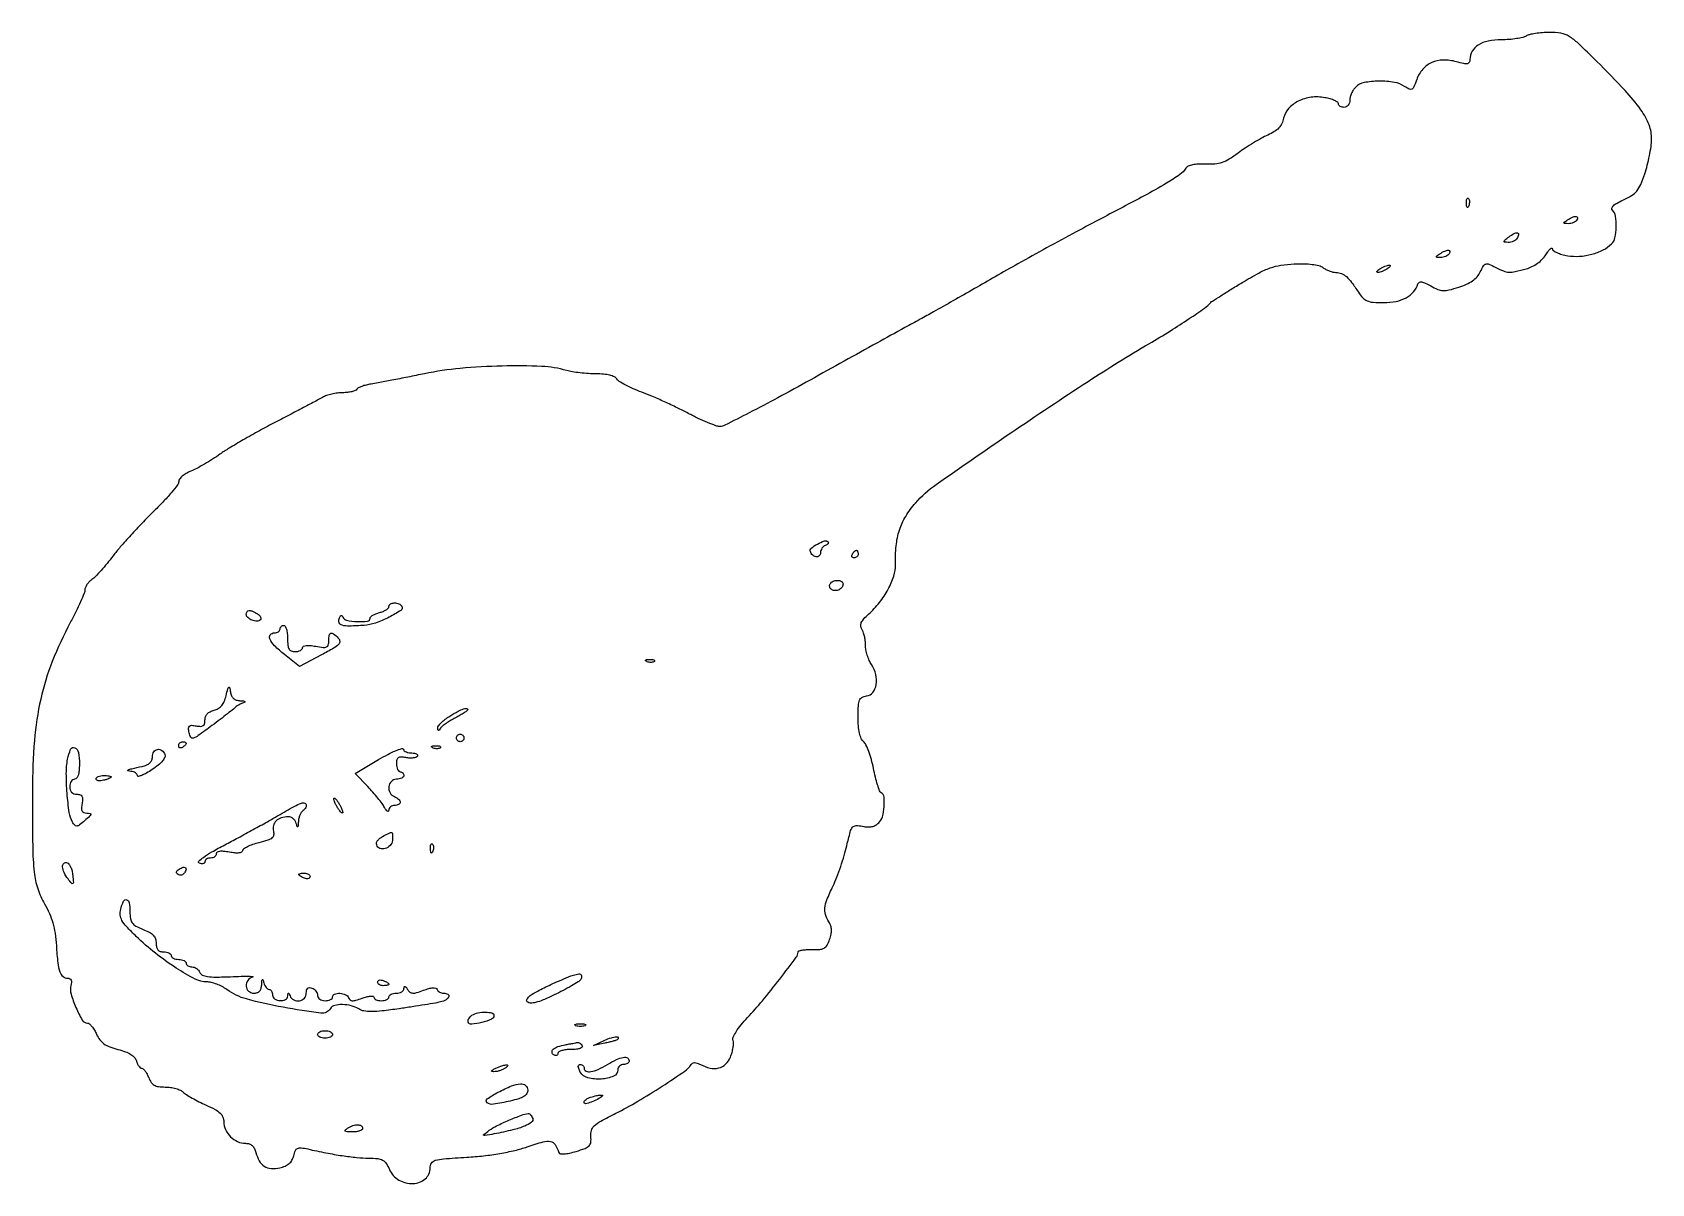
# Model space of a CAD drawing. Extents: x 1 to 432, y 0 to 307.
import ezdxf

# ---------------------------------------------------------------- set-up
doc = ezdxf.new("R2010")
doc.units = 0

msp = doc.modelspace()

# ---------------------------------------------------------------- linework, layer by layer
for points in [[(399, 306, -0.087789), (398.105472, 305.623269, -0.018818), (396.443965, 305.310881, -0.019113), (394.465562, 305.09239, -0.017193), (392.404988, 305.015313, 0.047776), (388.860609, 304.665111, 0.091635), (386.212844, 303.617606, 0.121791), (384.58981, 301.9402, 0.1324), (384, 299.751867, -0.116426), (383.819896, 298.988882, -0.240442), (383.33955, 298.634773, -0.095928), (382.381129, 298.66156, -0.012548), (380.392346, 299.157336, 0.070834), (376.881244, 299.609114, 0.101837), (373.828898, 298.937952, 0.109453), (371.442769, 297.170803, 0.092344), (369.847881, 294.455869, -0.013999), (369.066299, 292.47011, -0.161627), (368.519364, 291.850839, -0.253053), (367.837327, 291.829577, -0.036635), (366.600843, 292.567027, 0.112844), (363.886496, 293.67097, 0.043067), (359.792224, 293.980492, 0.042347), (355.806245, 293.599595, 0.152538), (353.571429, 292.428571, 0.052522), (352.969873, 291.685366, 0.038394), (352.461607, 290.752232, 0.039086), (352.114007, 289.781552, 0.066533), (352, 288.928571, -0.076226), (351.887015, 288.19176, -0.089419), (351.559375, 287.566518, -0.100747), (351.072045, 287.148544, -0.127718), (350.5, 287, -0.061778), (349.926435, 287.071139, -0.080171), (349.440625, 287.280439, -0.097784), (349.11545, 287.590583, -0.154744), (349, 287.954687, 0.252472), (348.777943, 288.366422, 0.039294), (347.939196, 288.827943, 0.03577), (346.772207, 289.257871, 0.024011), (345.388751, 289.586848, 0.078458), (341.715074, 289.692864, 0.083497), (338.271759, 288.648993, 0.093529), (335.66517, 286.677815, 0.135676), (334.373208, 284.116041, -0.062038), (333.894055, 282.676478, -0.077565), (333.099865, 281.515737, -0.066941), (331.890557, 280.533322, -0.033871), (330.147267, 279.623876, 0.022679), (328.4485, 278.785443, 0.010589), (326.323958, 277.554851, 0.010467), (324.145806, 276.167576, 0.014416), (322.25344, 274.825501, -0.022053), (319.860489, 273.182737, -0.056983), (317.971603, 272.285009, -0.063132), (316.046239, 271.887239, -0.032349), (313.576791, 271.85524, 0.022643), (311.653543, 271.867625, 0.04132), (310.096366, 271.677598, 0.052839), (308.950275, 271.310969, 0.150277), (308.323351, 270.768273, -0.100597), (306.737699, 269.098238, -0.018654), (303.161106, 266.788111, -0.011373), (297.186251, 263.41899, -0.002094), (286, 257.502479, 0.002929), (279.118951, 253.848302, 0.001922), (271.234375, 249.562626, 0.001933), (263.588672, 245.330099, 0.003718), (257.5, 241.869037, -0.001184), (252.009553, 238.7111, -0.00104), (246.2625, 235.439508, -0.001045), (241.063684, 232.50865, -0.003146), (237.5, 230.538783, 0.001427), (233.4859, 228.337917, 0.000257), (226.025568, 224.214793, 0.000277), (217.292806, 219.376248, 0.000251), (208.267892, 214.363374, -0.003329), (199.612592, 209.625291, -0.005049), (192.017979, 205.631741, -0.002051), (185.478639, 202.310751, -0.11698), (184.168595, 202, -0.086378), (183.083468, 202.188872, -0.011751), (180.925008, 203.021488, -0.013237), (178.394382, 204.145922, -0.010821), (175.748606, 205.477405, 0.009098), (172.813769, 206.967057, 0.006074), (169.402869, 208.570117, 0.006116), (166.056697, 210.044263, 0.011935), (163.347903, 211.122622, -0.014657), (161.050152, 212.051866, -0.018419), (158.982912, 213.051607, -0.016778), (157.33497, 213.996988, -0.121384), (156.70031, 214.645217, 0.153559), (156.072394, 215.21035, 0.046746), (154.849592, 215.635569, 0.038075), (153.198465, 215.910717, 0.022257), (151.193708, 216, -0.016165), (149.162048, 216.0657, -0.012378), (146.948422, 216.264148, -0.012557), (144.88385, 216.553568, -0.028736), (143.351378, 216.899226, 0.058997), (136.718735, 217.979422, 0.016538), (126.200919, 218.090006, 0.017275), (114.986758, 217.448911, 0.027632), (105.5, 216.04517, -0.001283), (101.0496, 215.144947, -0.001451), (96.77384, 214.304362, -0.001322), (93.134972, 213.609925, -0.007989), (91.240732, 213.284863, 0.0222), (89.952621, 213.025943, 0.027104), (88.777385, 212.66632, 0.027351), (87.844296, 212.265383, 0.140081), (87.431715, 211.889512, -0.162367), (87.017943, 211.54431, -0.034061), (86.106103, 211.256964, -0.032399), (84.952957, 211.056161, -0.025758), (83.690983, 210.985258, 0.032345), (82.309151, 210.88936, 0.023607), (80.794875, 210.61199, 0.024008), (79.378916, 210.210377, 0.04747), (78.312848, 209.735258, -0.006513), (76.938936, 208.982733, -0.000703), (73.738773, 207.289497, -0.000864), (69.921918, 205.28525, -0.000696), (65.812848, 203.143882, 0.005715), (61.534499, 200.859395, 0.005328), (57.207524, 198.424644, 0.005316), (53.409151, 196.179571, 0.017982), (51, 194.599749, -0.012326), (49.039045, 193.281882, -0.009885), (46.867188, 191.958352, -0.010019), (44.809392, 190.814067, -0.024945), (43.25, 190.084547, 0.03576), (42.00611, 189.469524, 0.04432), (40.954687, 188.720086, 0.050452), (40.223333, 187.953897, 0.166854), (40, 187.303283, -0.166176), (39.705533, 186.441739, -0.010351), (37.988427, 184.315677, -0.014402), (35.775517, 181.83739, -0.010131), (33.152092, 179.174604, 0.008335), (30.253229, 176.253313, 0.006536), (27.204768, 172.992824, 0.006615), (24.44837, 169.884745, 0.016096), (22.522093, 167.503096, -0.010055), (20.93693, 165.494038, -0.010651), (19.301679, 163.589278, -0.010318), (17.826704, 162.010278, -0.046984), (16.870001, 161.196392, 0.046818), (16.154587, 160.588184, 0.044181), (15.549313, 159.84631, 0.047327), (15.133828, 159.088397, 0.102071), (15, 158.439663, -0.097635), (14.822249, 157.538059, -0.007752), (13.858652, 155.28915, -0.010276), (12.602722, 152.627349, -0.007692), (11.114562, 149.746367, 0.0296), (6.327963, 139.391466, 0.037994), (3.248957, 129.362047, 0.035075), (1.566419, 118.362693, 0.020348), (1.018527, 105, 0.002912), (1.101258, 90.053301, 0.023803), (1.503374, 83.240525, 0.051721), (2.438701, 78.850152, 0.054601), (4.24546, 74.829677, -0.028825), (5.557603, 72.270713, -0.035355), (6.467115, 69.743788, -0.032849), (7.056658, 66.966084, -0.02016), (7.401326, 63.636497, 0.010379), (7.785961, 59.045877, 0.059214), (8.325439, 56.662933, 0.138068), (9.178633, 55.455948, 0.171931), (10.465397, 55, -0.132506), (10.986841, 54.859341, -0.161198), (11.320339, 54.482301, -0.114887), (11.429602, 53.867112, -0.050739), (11.301873, 53.046362, 0.135502), (11.332742, 50.774282, 0.031964), (12.635354, 47.170613, 0.028127), (14.324347, 43.820747, 0.262127), (15.666182, 43.025798, -0.172377), (16.201908, 42.821996, -0.042922), (16.8715, 42.145254, -0.038805), (17.548695, 41.190083, -0.030619), (18.131775, 40.064428, 0.055956), (18.99535, 38.58551, 0.078368), (20.087552, 37.517778, 0.065307), (21.60806, 36.71217, 0.027537), (23.819842, 36.02378, -0.025753), (25.791773, 35.417742, -0.052328), (27.247541, 34.706922, -0.070172), (28.220259, 33.889438, -0.119566), (28.720881, 32.959352, 0.040815), (28.983907, 32.209502, 0.052135), (29.349511, 31.57556, 0.061941), (29.756428, 31.139658, 0.17579), (30.141382, 31, -0.191188), (30.554216, 30.836153, -0.043995), (31.06195, 30.265625, -0.039353), (31.569519, 29.457169, -0.029669), (32, 28.5, 0.056672), (32.646994, 27.246686, 0.116702), (33.450858, 26.499796, 0.097512), (34.60515, 26.114824, 0.031887), (36.403821, 26, -0.035225), (37.825616, 25.899711, -0.033625), (39.242061, 25.600668, -0.035471), (40.454617, 25.16326, -0.092332), (41.21657, 24.640573, 0.054939), (42.034613, 23.984944, 0.012476), (43.560816, 23.068201, 0.012772), (45.384368, 22.094562, 0.012101), (47.287999, 21.196803, -0.018405), (49.68114, 20.031097, -0.06778), (51.042414, 19.048059, -0.107613), (51.750795, 18.002801, -0.095591), (52, 16.711218, 0.111162), (52.465829, 14.641836, 0.088005), (53.798799, 12.768311, 0.087413), (55.704549, 11.4576, 0.107432), (57.809689, 11, -0.078695), (58.794725, 10.844, -0.103358), (59.582768, 10.392675, -0.094215), (60.173826, 9.626085, -0.055818), (60.579061, 8.541018, 0.065142), (61.46763, 6.290262, 0.125443), (62.788425, 4.888555, 0.127598), (64.602135, 4.304167, 0.068628), (66.959983, 4.491211, 0.045924), (68.379486, 4.942768, 0.078846), (69.430941, 5.59779, 0.086449), (70.164562, 6.497929, 0.066461), (70.634042, 7.678042, -0.040831), (71.100278, 9.050306, -0.179934), (71.6822, 9.656231, -0.145477), (72.598011, 9.804604, -0.023906), (74.3831, 9.486937, 0.007846), (79.237984, 8.461169, 0.011138), (83.586784, 7.71352, 0.012628), (87.412391, 7.24165, 0.020794), (90.666182, 7.059611, -0.023318), (93.010148, 6.916603, -0.099715), (94.339143, 6.496252, -0.120957), (95.26679, 5.639218, -0.041895), (96.147624, 4.028622, 0.157521), (98.652433, 1.225151, 0.141532), (102.440068, 0.266354, 0.170137), (105.679768, 1.524079, 0.219276), (107, 4.38977, -0.139551), (107.376187, 5.711368, -0.183822), (108.363386, 6.465884, -0.053537), (110.575511, 6.873075, -0.003923), (116.75, 7.288739, 0.01342), (121.238255, 7.676642, 0.014376), (125.59683, 8.298869, 0.015333), (129.56581, 9.108445, 0.02511), (132.861064, 10.063464, -0.01294), (137.095879, 11.40329, -0.115329), (139.033999, 11.502023, -0.208923), (140.264432, 10.676994, -0.057897), (141.304416, 8.537984, 0.282032), (141.701212, 8.21439, 0.050446), (142.699049, 8.180911, 0.03794), (144.107508, 8.383865, 0.018037), (145.881463, 8.846339, 0.017103), (148.282798, 9.656262, 0.107857), (149.360833, 10.353935, 0.167951), (149.810116, 11.287037, 0.057811), (149.810791, 12.806194, -0.097738), (149.939229, 14.412099, -0.137708), (150.683931, 15.631221, -0.062473), (152.429506, 16.887863, -0.008127), (156.5, 19.022139, 0.016585), (162.296038, 22.187284, 0.010638), (168.814717, 26.22238, 0.006617), (174.811809, 30.227223, 0.104175), (176.498672, 31.997851, -0.132117), (176.893702, 32.369201, -0.12308), (177.432725, 32.505042, -0.08619), (178.13068, 32.385226, -0.037376), (178.994947, 32.002704, 0.067842), (181.579567, 31.041865, 0.116285), (183.867604, 31.06723, 0.132489), (185.702464, 32.084103, 0.102505), (186.992561, 33.98204, 0.029436), (187.424886, 35.228562, 0.030123), (187.703901, 36.507717, 0.031591), (187.807802, 37.64168, 0.098976), (187.679607, 38.392547, -0.203258), (187.708948, 39.239086, -0.032193), (188.523767, 40.730381, -0.029882), (189.81537, 42.523713, -0.018251), (191.536784, 44.484767, 0.016242), (195.518521, 48.984223, 0.008899), (200.114368, 54.735976, 0.003539), (204.531855, 60.555652, 0.161943), (205, 61.963147, -0.326394), (205.212787, 62.254387, -0.033739), (206.088259, 62.469907, -0.031752), (207.28461, 62.602574, -0.019437), (208.704712, 62.614063, 0.026038), (210.765639, 62.657937, 0.111632), (211.933402, 63.013666, 0.133698), (212.722018, 63.799858, 0.044083), (213.414868, 65.298664, 0.035047), (213.810451, 66.701594, 0.06207), (213.907316, 67.897997, 0.06994), (213.707166, 68.980402, 0.059005), (213.210156, 70.035095, -0.061002), (212.312615, 71.959566, -0.108231), (212.140554, 73.693292, -0.067887), (212.698463, 75.857727, -0.013159), (214.327156, 79.562847, 0.017851), (215.315801, 81.870445, 0.009878), (216.36512, 84.751157, 0.009839), (217.314304, 87.715491, 0.015607), (217.996984, 90.292155, -0.007947), (218.911678, 93.971235, -0.105018), (219.540809, 95.213323, -0.226747), (220.450938, 95.649301, -0.054298), (222.163246, 95.464145, 0.042179), (223.488571, 95.288319, 0.062457), (224.65579, 95.378566, 0.070398), (225.657627, 95.735753, 0.075732), (226.493419, 96.350562, 0.127196), (227.475805, 98.018172, 0.050034), (227.955079, 100.661795, 0.049456), (227.905489, 103.208455, 0.228591), (227.134896, 104.416629, -0.167351), (226.74067, 104.898596, -0.012355), (226.181332, 106.535565, -0.016099), (225.613277, 108.569478, -0.011475), (225.103544, 110.879222, 0.018266), (224.54928, 113.23807, 0.02148), (223.848466, 115.423864, 0.020982), (223.108823, 117.197072, 0.110682), (222.468648, 118.02602, -0.119225), (221.833936, 118.877183, -0.045553), (221.376579, 120.293392, -0.036016), (221.091458, 122.188542, -0.019334), (221, 124.552894, -0.011002), (221.067724, 127.630367, -0.084285), (221.371022, 129.038308, -0.176189), (222.035477, 129.782057, -0.08817), (223.25, 130.180449, 0.194379), (224.922619, 131.149372, 0.126839), (225.822201, 133.222269, 0.099797), (225.709455, 135.916745, 0.085026), (224.572659, 138.529452, -0.043199), (223.968969, 139.651252, -0.027552), (223.457471, 141.042728, -0.027622), (223.104329, 142.473743, -0.045335), (222.984687, 143.714817, 0.029907), (222.907767, 144.891188, 0.025077), (222.689766, 146.122477, 0.02582), (222.375005, 147.229552, 0.061091), (222.002203, 148, -0.122427), (221.711969, 148.849957, -0.128343), (221.861311, 149.720607, -0.079349), (222.520385, 150.718858, -0.024049), (223.813339, 152, 0.043158), (226.678263, 155.064128, 0.041988), (229.004183, 158.601695, 0.04498), (230.532268, 162.13879, 0.08722), (230.97247, 165.176706, -0.032326), (231.146485, 170.213941, -0.05348), (232.016038, 174.374774, -0.057496), (233.688242, 178.042734, -0.044824), (236.278831, 181.579429, -0.059591), (241.815999, 186.534422, -0.003023), (261.738647, 200.307468, -0.00541), (282.259857, 213.988637, -0.011473), (298.5, 224.040789, 0.006019), (304.209862, 227.489463, 0.00829), (309.249078, 230.733413, 0.007377), (313.29499, 233.520993, 0.057143), (315, 235.053642, -0.06887), (315.415153, 235.409648, -0.001525), (317.646487, 236.834445, -0.003432), (320.27926, 238.479061, -0.00231), (323.307188, 240.322517, -0.011182), (327.752637, 242.867194, -0.038031), (330.796492, 244.232002, -0.048031), (333.619936, 244.951421, -0.02685), (337.150726, 245.305032, -0.016927), (339.763697, 245.337123, -0.026335), (342.009781, 245.170095, -0.030136), (343.7834, 244.83425, -0.101069), (344.843538, 244.323649, 0.04343), (345.610961, 243.838766, 0.03027), (346.548459, 243.424402, 0.030652), (347.503805, 243.134766, 0.053958), (348.321429, 243.031803, -0.094871), (349.771734, 242.727781, -0.082424), (351.088939, 241.901436, -0.053187), (352.492781, 240.363238, -0.01604), (354.286018, 237.75, 0.047068), (355.440308, 236.273118, 0.106849), (356.603557, 235.476549, 0.079145), (358.211637, 235.100728, 0.017908), (361.023053, 235, 0.047396), (364.346562, 235.315754, 0.07714), (367.009743, 236.268076, 0.091219), (368.949472, 237.834511, 0.09725), (370.152133, 239.956398, -0.197577), (370.529716, 240.394022, -0.156874), (371.1517, 240.492851, -0.073359), (372.120423, 240.193091, -0.018621), (373.581653, 239.425314, 0.031575), (375.430677, 238.514063, 0.087825), (376.838777, 238.19983, 0.071663), (378.42968, 238.357393, 0.016259), (381.046967, 239.093916, 0.029348), (383.109897, 239.883405, 0.049136), (384.717952, 240.809198, 0.057906), (385.920622, 241.899107, 0.068537), (386.763383, 243.179835, -0.023182), (387.611, 244.763237, -0.184345), (388.250866, 245.268454, -0.17693), (389.079175, 245.22992, -0.021031), (390.770937, 244.435996, 0.023052), (392.927945, 243.434351, 0.083684), (394.397703, 243.103118, 0.069025), (396.036716, 243.239713, 0.012504), (399.00603, 243.985217, 0.047463), (400.533093, 244.570222, 0.040334), (402.013298, 245.460169, 0.041207), (403.295469, 246.549624, 0.057359), (404.22942, 247.72964, -0.018118), (404.892511, 248.717505, -0.049658), (405.450123, 249.344839, -0.164808), (405.794118, 249.49774, -0.434477), (405.973391, 249.337898, 0.242047), (406.241382, 248.844831, 0.04331), (407.184019, 248.315804, 0.038301), (408.501216, 247.837546, 0.026094), (410.057313, 247.490317, 0.058224), (413.204506, 247.329508, 0.049433), (416.489764, 247.873342, 0.051059), (419.481671, 249.016149, 0.076823), (421.75, 250.636341, 0.150256), (422.635909, 252.262098, 0.04337), (422.965002, 255.137145, 0.04314), (422.795445, 258.010402, 0.161438), (421.99476, 259.60524, -0.265935), (421.843543, 260.16122, -0.142122), (422.219194, 260.792711, -0.064634), (423.229051, 261.517813, -0.019533), (424.92875, 262.348465, 0.035937), (427.088334, 263.493033, 0.081824), (428.46887, 264.709936, 0.070088), (429.508715, 266.42484, 0.021116), (430.593757, 269.282275, 0.018253), (431.261334, 271.567831, 0.013439), (431.839092, 274.141823, 0.013619), (432.254138, 276.608692, 0.029303), (432.409766, 278.52915, 0.100146), (431.731372, 282.313998, 0.059319), (429.542702, 286.363704, 0.03515), (425.336789, 291.519763, 0.008955), (417.804401, 299.25, 0.005723), (412.813389, 304.079995, 0.051493), (410.402743, 305.930376, 0.096346), (408.260769, 306.735807, 0.042726), (405.238668, 306.984687, 0.018415), (403.31452, 306.907569, 0.019918), (401.451359, 306.689119, 0.019874), (399.877937, 306.376248, 0.084627)], [(383.683114, 260.8125, -0.054073), (383.461564, 260.395823, -0.470617), (383.279315, 260.37858, -0.168741), (383.137993, 260.670344, -0.018894), (383.078947, 261.416667, -0.028489), (383.089945, 262.112848, -0.077125), (383.200665, 262.592839, -0.208169), (383.385309, 262.77538, -0.296942), (383.604167, 262.729167, -0.126455), (383.797407, 262.402231, -0.060344), (383.876576, 261.916927, -0.05415), (383.839148, 261.359369, -0.051402)], [(412.5, 257, -0.101161), (412.140373, 256.617978, -0.052761), (411.566787, 256.298248, -0.049393), (410.883651, 256.083635, -0.053738), (410.190983, 256.015313, -0.012098), (409.238528, 256.046994, -0.343021), (409.064256, 256.199331, -0.295079), (409.157251, 256.430616, -0.010223), (410, 257, -0.03301), (411.319161, 257.733972, -0.110887), (412.277708, 257.949198, -0.372932), (412.633474, 257.640978, -0.175918)], [(396.541119, 252.066531, -0.096951), (396.165144, 251.66041, -0.054023), (395.578866, 251.322636, -0.05103), (394.8867, 251.098797, -0.057465), (394.190983, 251.031803, -0.02447), (393.279587, 251.093632, -0.426116), (393.117798, 251.307118, -0.185352), (393.317574, 251.653079, -0.008225), (394.426999, 252.521471, -0.03524), (395.788544, 253.408127, -0.181643), (396.663213, 253.538004, -0.41841), (396.956346, 253.076914, -0.082011)], [(378.5, 248, -0.101161), (378.140373, 247.617978, -0.052761), (377.566787, 247.298248, -0.049393), (376.883651, 247.083635, -0.053738), (376.190983, 247.015313, -0.012098), (375.238528, 247.046994, -0.343021), (375.064256, 247.199331, -0.295079), (375.157251, 247.430616, -0.010223), (376, 248, -0.03301), (377.319161, 248.733972, -0.110887), (378.277708, 248.949198, -0.372932), (378.633474, 248.640978, -0.175918)], [(362, 244, -0.026766), (361.352293, 243.628962, -0.024204), (360.646875, 243.315379, -0.024967), (359.987337, 243.096832, -0.067616), (359.5, 243.030626, -0.190341), (359.267727, 243.122372, -0.335455), (359.234375, 243.315379, -0.102785), (359.485814, 243.625641, -0.027796), (360, 244, -0.026766), (360.647707, 244.371038, -0.024204), (361.353125, 244.684621, -0.024967), (362.012663, 244.903168, -0.067616), (362.5, 244.969374, -0.190341), (362.732273, 244.877628, -0.335455), (362.765625, 244.684621, -0.102785), (362.514186, 244.374359, -0.027796)], [(212.25, 170.279762, 0.095979), (211.772155, 169.996955, 0.068646), (211.367188, 169.523847, 0.066344), (211.093533, 168.940115, 0.07662), (211, 168.333333, -0.203873), (210.655667, 167.523955, -0.223976), (209.852447, 167.25273, -0.159372), (208.901216, 167.690268, -0.126124), (208.284299, 168.647102, -0.31001), (208.544862, 169.555017, -0.046924), (210.194023, 170.674354, -0.04654), (212.038257, 171.474857, -0.28603), (213, 171.238811, -0.212308), (213.08563, 171.007486, -0.151087), (212.985938, 170.745634, -0.093131), (212.692933, 170.48793, -0.048196)], [(221, 168, -0.105053), (220.918938, 167.618444, -0.099167), (220.688914, 167.29375, -0.09642), (220.345238, 167.076123, -0.093332), (219.940983, 167, -0.108972), (219.586039, 167.078288, -0.182303), (219.3746, 167.29375, -0.161196), (219.343488, 167.6179, -0.082592), (219.5, 168, -0.029505), (219.768994, 168.382774, -0.035638), (220.066025, 168.70625, -0.038439), (220.34829, 168.934461, -0.151918), (220.559017, 169, -0.210953), (220.727648, 168.92554, -0.081139), (220.870461, 168.70625, -0.061769), (220.967655, 168.382849, -0.042167)], [(217, 160.059017, -0.156409), (216.715504, 159.171804, -0.11951), (215.93936, 158.501581, -0.116119), (214.922836, 158.249368, -0.142343), (213.983688, 158.510081, -0.090427), (213.639411, 158.820631, -0.095498), (213.434921, 159.22714, -0.099685), (213.401101, 159.665803, -0.108373), (213.542705, 160.069098, -0.159216), (214.337303, 160.740337, -0.09745), (215.552855, 160.975841, -0.119333), (216.598328, 160.719488, -0.280205)], [(60.97104, 152.03906, -0.052635), (61.484367, 151.633135, -0.084794), (61.810825, 151.182889, -0.119423), (61.904991, 150.762676, -0.194428), (61.764168, 150.430834, -0.211292), (60.859622, 150.081097, -0.085286), (59.538924, 150.373214, -0.085487), (58.394026, 151.088455, -0.213623), (58, 151.968615, -0.156009), (58.218619, 152.652222, -0.236265), (58.759613, 152.939205, -0.11552), (59.674053, 152.747819, -0.031906)], [(99.438423, 154.099633, -0.407503), (99.190442, 152.992463, -0.026398), (96.05094, 151.179214, -0.032357), (92.400561, 149.608761, -0.068566), (89.392472, 148.984348, -0.010266), (85.455759, 148.798311, -0.069637), (83.5242, 149.016257, -0.224278), (82.75164, 149.657346, -0.203566), (82.714905, 150.699438, -0.0309), (83.015238, 151.357444, -0.160643), (83.300063, 151.629388, -0.339111), (83.55464, 151.575078, -0.096544), (83.766854, 151.199438, 0.271657), (84.739848, 150.348577, 0.036388), (87.555132, 150.022591, 0.037577), (90.300217, 150.112069, 0.383009), (91, 150.891592, -0.208396), (91.168069, 151.277325, -0.050787), (91.734375, 151.705595, -0.043524), (92.542749, 152.105107, -0.031538), (93.5, 152.410644, 0.034719), (94.457085, 152.722843, 0.046776), (95.265625, 153.141941, 0.05533), (95.827615, 153.598489, 0.196992), (96, 154.019052, -0.27322), (96.39919, 154.695048, -0.120712), (97.438127, 154.975539, -0.099786), (98.646074, 154.761363, -0.162105)], [(69, 145.5, 0.022514), (69.082184, 143.67572, 0.10769), (69.392857, 142.6875, 0.177212), (69.997538, 142.177287, 0.087745), (71, 142, 0.050293), (71.765309, 142.077174, 0.070267), (72.4125, 142.307061, 0.090398), (72.847843, 142.64627, 0.184185), (73, 143.045313, -0.284146), (73.240898, 143.434986, -0.088427), (73.930035, 143.638386, -0.052425), (75.027405, 143.644808, -0.021639), (76.5, 143.434022, 0.015294), (78.514708, 143.119505, 0.130274), (79.413311, 143.241388, 0.2371), (79.86071, 143.760548, 0.0615), (80, 144.888709, -0.036554), (80.110274, 146.395065, -0.294205), (80.546096, 146.893563, -0.243483), (81.259645, 146.750735, -0.02755), (82.527138, 145.615719, -0.182241), (82.917768, 144.752313, -0.21458), (82.605486, 143.918631, -0.066865), (81.276576, 142.89551, -0.008222), (78.064586, 141.115108), (72.217753, 137.998779), (68.160491, 141.249389, -0.025408), (65.555705, 143.563007, -0.090346), (64.275617, 145.380866, -0.284367), (64.408482, 146.475494, -0.227797), (65.5, 147, 0.064853), (66.073457, 147.074694, 0.082425), (66.559375, 147.29375, 0.098894), (66.884432, 147.618646, 0.148195), (67, 148, -0.099038), (67.076342, 148.381638, -0.097945), (67.29375, 148.70625, -0.097945), (67.618362, 148.923658, -0.099038), (68, 149, -0.277684), (68.385692, 148.767902, -0.052312), (68.70625, 147.971875, -0.042582), (68.927458, 146.841111, -0.027026)], [(166.729167, 139.395833, -0.126455), (166.402231, 139.202593, -0.060344), (165.916927, 139.123424, -0.05415), (165.359369, 139.160852, -0.051402), (164.8125, 139.316886, -0.054073), (164.395823, 139.538436, -0.470617), (164.37858, 139.720685, -0.168741), (164.670344, 139.862007, -0.018894), (165.416667, 139.921053, -0.028489), (166.112848, 139.910055, -0.077125), (166.592839, 139.799335, -0.208169), (166.77538, 139.614691, -0.296942)], [(56.319551, 128.921053, -0.01201), (57.290512, 128.86252, -0.171205), (57.602196, 128.722075, -0.508612), (57.577382, 128.536186, -0.033347), (57, 128.271109, 0.021475), (56.389075, 128.007996, 0.020555), (55.79375, 127.689906, 0.020998), (55.292488, 127.365909, 0.06633), (55, 127.094371, -0.052398), (54.607891, 126.709537, -0.001971), (52.989328, 125.434078, -0.003539), (51.055467, 123.944409, -0.002481), (48.857285, 122.292922, -0.004158), (45.185997, 119.610205, -0.079523), (43.922787, 118.978003, -0.340243), (43.232157, 119.230572, -0.094127), (42.778731, 120.377161, -0.033066), (42.627806, 121.600263, -0.217746), (42.846529, 122.160634, -0.211582), (43.418664, 122.371332, -0.031191), (44.671446, 122.211977, 0.039075), (45.836069, 122.082438, 0.157234), (46.51553, 122.27727, 0.187476), (46.883918, 122.8055, 0.059653), (47, 123.775015, -0.090139), (47.162252, 124.667709, -0.097066), (47.626936, 125.420362, -0.086993), (48.389747, 126.000988, -0.057853), (49.420338, 126.39065, 0.074021), (50.556658, 126.862631, 0.084224), (51.450009, 127.629715, 0.073128), (52.128203, 128.742738, 0.041085), (52.625927, 130.249058, -0.004601), (53.093211, 132.108468, -0.150838), (53.334413, 132.497649, -0.567765), (53.547243, 132.428014, -0.015365), (53.77514, 131.25, 0.065864), (54.072071, 130.261855, 0.101884), (54.592859, 129.542327, 0.10452), (55.344642, 129.098879, 0.07224)], [(117, 126.52568, -0.240531), (116.870004, 126.271086, -0.011103), (116.045312, 125.701536, -0.016374), (114.995446, 125.058642, -0.010804), (113.75, 124.386148, 0.016179), (112.45193, 123.667115, 0.017558), (111.238873, 122.883891, 0.017305), (110.251164, 122.143825, 0.07732), (109.765313, 121.610468, -0.021044), (109.406836, 121.115248, -0.246139), (109.195909, 121.02119, -0.354719), (109.055277, 121.150887, -0.032726), (109.015313, 121.657949, -0.171673), (109.209364, 122.230433, -0.032288), (109.959186, 123.065954, -0.031172), (111.006751, 123.970978, -0.024129), (112.25, 124.825103, -0.010721), (114.435153, 126.112081, -0.041781), (115.861599, 126.761642, -0.104984), (116.678371, 126.872246, -0.392527)], [(13.545455, 111.980224, -0.022812), (13.467509, 110.27267, -0.054618), (13.215514, 109.03183, -0.087306), (12.81285, 108.265242, -0.23229), (12.272727, 108, 0.154765), (11.787327, 107.846067, 0.09778), (11.373864, 107.4125, 0.080164), (11.094837, 106.764754, 0.061768), (11, 106, 0.071801), (11.122676, 105.150131, 0.116216), (11.482666, 104.518625, 0.121983), (12.071952, 104.133781, 0.084139), (12.861328, 104, -0.072767), (13.747994, 103.870273, -0.196163), (14.234605, 103.478407, -0.141627), (14.399832, 102.753309, -0.032898), (14.244751, 101.5, 0.032982), (14.092461, 100.267547, 0.134273), (14.248414, 99.535673, 0.193879), (14.712149, 99.136359, 0.082156), (15.536433, 99, -0.048977), (16.385743, 98.916607, -0.437788), (16.560443, 98.631498, -0.13717), (16.252334, 98.126928, -0.008876), (14.961465, 96.966579, -0.014045), (13.556883, 95.815893, -0.134534), (12.84789, 95.523784, -0.245546), (12.301399, 95.728371, -0.055259), (11.7049, 96.562831, -0.092411), (10.835631, 99.13495, -0.016118), (10.274235, 104.24716, -0.018352), (10.059823, 109.545777, -0.047332), (10.406882, 113.355329, -0.056383), (11.21207, 115.97598, -0.414858), (12.313113, 116.407549, -0.253725), (13.284366, 115.158413, -0.041006)], [(42, 117.559017, -0.151918), (41.934461, 117.34829, -0.038439), (41.70625, 117.066025, -0.035638), (41.382774, 116.768994, -0.029505), (41, 116.5, -0.082592), (40.6179, 116.343488, -0.161196), (40.29375, 116.3746, -0.182303), (40.078288, 116.586039, -0.108972), (40, 116.940983, -0.093332), (40.076123, 117.345238, -0.09642), (40.29375, 117.688914, -0.099167), (40.618444, 117.918938, -0.105053), (41, 118, -0.042167), (41.382849, 117.967655, -0.061769), (41.70625, 117.870461, -0.081139), (41.92554, 117.727648, -0.210953)], [(109.729167, 116.395833, -0.126455), (109.402231, 116.202593, -0.060344), (108.916927, 116.123424, -0.05415), (108.359369, 116.160852, -0.051402), (107.8125, 116.316886, -0.054073), (107.395823, 116.538436, -0.470617), (107.37858, 116.720685, -0.168741), (107.670344, 116.862007, -0.018894), (108.416667, 116.921053, -0.028489), (109.112848, 116.910055, -0.077125), (109.592839, 116.799335, -0.208169), (109.77538, 116.614691, -0.296942)], [(116, 119, -0.099038), (115.923658, 118.618362, -0.097945), (115.70625, 118.29375, -0.097945), (115.381638, 118.076342, -0.099038), (115, 118, -0.099038), (114.618362, 118.076342, -0.097945), (114.29375, 118.29375, -0.097945), (114.076342, 118.618362, -0.099038), (114, 119, -0.099038), (114.076342, 119.381638, -0.097945), (114.29375, 119.70625, -0.097945), (114.618362, 119.923658, -0.099038), (115, 120, -0.099038), (115.381638, 119.923658, -0.097945), (115.70625, 119.70625, -0.097945), (115.923658, 119.381638, -0.099038)], [(36.327316, 114.589411, -0.20425), (36.299559, 113.830308, -0.06565), (35.677646, 112.861361, -0.047451), (34.548357, 111.757012, -0.023704), (32.934305, 110.575223, -0.016922), (31.424161, 109.647759, -0.033258), (30.155702, 109.034348, -0.047573), (29.263314, 108.769151, -0.472182), (29, 108.985812, 0.164798), (28.8668, 109.378967, 0.090024), (28.485937, 109.725273, 0.072848), (27.919371, 109.973481, 0.055654), (27.25, 110.078947, -0.067889), (26.480388, 110.219512, -0.684792), (26.468313, 110.444253, -0.047316), (27.530798, 110.80702, -0.004345), (30.25, 111.431581, 0.045311), (31.474052, 111.820493, 0.089427), (32.326399, 112.374763, 0.109476), (32.824672, 113.106605, 0.095205), (33, 114.019052, -0.14486), (33.380878, 115.306111, -0.20938), (34.357969, 115.949857, -0.205806), (35.507635, 115.673169, -0.1415)], [(102.14235, 115, -0.042743), (102.862335, 114.938338, -0.092853), (103.380477, 114.745645, -0.170757), (103.615795, 114.461294, -0.230624), (103.582884, 114.134109, -0.174824), (103.204612, 113.83376, -0.0501), (102.463549, 113.664299, -0.043863), (101.529283, 113.629694, -0.034573), (100.523867, 113.750687, 0.032321), (99.205101, 113.915409, 0.1599), (98.49112, 113.727405, 0.198158), (98.114333, 113.182475, 0.053479), (98, 112.116577, 0.045286), (98.07353, 111.306404, 0.06518), (98.29375, 110.621745, 0.085159), (98.617908, 110.15921, 0.200006), (99, 110, -0.099038), (99.381638, 109.923658, -0.097945), (99.70625, 109.70625, -0.097945), (99.923658, 109.381638, -0.099038), (100, 109, -0.191087), (99.848523, 108.618118, -0.088204), (99.4125, 108.29375, -0.068025), (98.765418, 108.073693, -0.048028), (98, 108, 0.202393), (96.65352, 107.431684, 0.167704), (95.985887, 106.012431, 0.15454), (96.312779, 104.393775, 0.176412), (97.5, 103.361626, -0.048303), (98.073796, 103.075237, -0.053891), (98.559375, 102.692784, -0.061199), (98.891374, 102.276919, -0.13875), (99, 101.893011, -0.164455), (98.884842, 101.552359, -0.095748), (98.559375, 101.262322, -0.076852), (98.073715, 101.066322, -0.057609), (97.5, 101, 0.081566), (96.924778, 100.905534, 0.090078), (96.431692, 100.632812, 0.098016), (96.096294, 100.226849, 0.118239), (95.969591, 99.75, -0.193754), (95.851819, 99.476855, -0.355688), (95.625131, 99.454688, -0.095945), (95.266563, 99.807487, -0.024891), (94.839661, 100.5, 0.034024), (94.196151, 101.502457, 0.009962), (93.075038, 102.951093, 0.009958), (91.744851, 104.535268, 0.010525), (90.376443, 106.035635), (87.012748, 109.57127), (93.256374, 113.257545, -0.013055), (95.674654, 114.601439, -0.02243), (97.763851, 115.575479, -0.019134), (99.410983, 116.182615, -0.409678), (99.833333, 115.97191, 0.149745), (100.103653, 115.599344, 0.061936), (100.649107, 115.285499, 0.053696), (101.361828, 115.071944, 0.04599)], [(22, 108.616631, -0.269386), (21.897136, 108.439563, -0.023188), (21.4125, 108.192243, -0.025621), (20.766387, 107.938458, -0.016817), (20, 107.710251, -0.040966), (19.233678, 107.575635, -0.070464), (18.5875, 107.607123, -0.106581), (18.157535, 107.789795, -0.24384), (18, 108.09362, -0.206609), (18.149557, 108.440102, -0.082769), (18.5875, 108.733751, -0.063112), (19.234359, 108.933456, -0.043375), (20, 109, -0.018041), (20.766644, 108.972329, -0.029316), (21.4125, 108.887385, -0.029396), (21.890445, 108.766282, -0.326917)], [(74, 101.059017, -0.089642), (73.926698, 100.653442, -0.053229), (73.70625, 100.2129, -0.051032), (73.382515, 99.806203, -0.06081), (73, 99.5, 0.115542), (72.607694, 99.109072, 0.044761), (72.259675, 98.419912, 0.04127), (72.002303, 97.574976, 0.040093), (71.883999, 96.690983, -0.005163), (71.811325, 95.542991, -0.213559), (71.69617, 95.329337, -0.524627), (71.557626, 95.373816, -0.009556), (71.310674, 96.25, 0.084109), (71.009827, 96.917514, 0.074385), (70.495167, 97.481439, 0.076263), (69.851698, 97.85873, 0.097107), (69.176676, 97.984687, 0.073219), (67.321075, 97.694156, 0.11685), (65.945916, 96.880778, 0.139694), (65.234556, 95.656683, 0.126828), (65.239639, 94.191621, -0.103092), (65.29426, 93.107063, -0.186095), (64.855989, 92.347112, -0.093106), (63.740737, 91.746477, -0.015418), (61.383037, 91.074865, 0.020749), (59.703798, 90.57711, 0.030895), (58.287517, 89.992573, 0.031378), (57.251476, 89.404953, 0.253246), (57, 88.940289, -0.289594), (56.75923, 88.559449, -0.08438), (56.060468, 88.362368, -0.051192), (54.959577, 88.357692, -0.021853), (53.5, 88.565978, 0.02074), (51.971057, 88.787635, 0.057986), (50.889661, 88.773203, 0.106881), (50.239517, 88.541656, 0.259528), (50, 88.111291, -0.133952), (49.884392, 87.687508, -0.100469), (49.559375, 87.326442, -0.087315), (49.073198, 87.083481, -0.072438), (48.5, 87, 0.062722), (47.926468, 86.92777, 0.08088), (47.440625, 86.715469, 0.098158), (47.115494, 86.400789, 0.152681), (47, 86.031385, -0.182946), (46.878494, 85.710418, -0.147596), (46.562721, 85.5151, -0.100803), (46.081373, 85.486214, -0.056414), (45.511392, 85.634002, -0.531381), (45.392686, 86.146712, -0.048783), (46.565451, 87.183537, -0.026973), (48.821991, 88.637973, -0.00906), (52.261392, 90.519053, 0.002794), (55.854121, 92.425897, 0.002013), (59.842409, 94.592084, 0.002033), (63.618672, 96.682865, 0.004406), (66.5, 98.326986, -0.004187), (70.789671, 100.777214, -0.040338), (72.697607, 101.652148, -0.179776), (73.594427, 101.64639, -0.3117)], [(83, 101, -0.018363), (83.375169, 100.232522, -0.03505), (83.609072, 99.5875, -0.048507), (83.692263, 99.132581, -0.439016), (83.570368, 99, -0.205392), (83.316932, 99.108693, -0.023718), (82.902822, 99.5875, -0.025446), (82.446431, 100.233921, -0.018122), (82, 101, -0.018363), (81.624831, 101.767478, -0.03505), (81.390928, 102.4125, -0.048507), (81.307737, 102.867419, -0.439016), (81.429632, 103, -0.205392), (81.683068, 102.891307, -0.023718), (82.097178, 102.4125, -0.025446), (82.553569, 101.766079, -0.018122)], [(97, 92.106989, -0.150145), (96.55237, 90.649934, -0.136494), (95.349541, 89.629885, -0.159467), (93.933785, 89.465242, -0.207066), (92.873698, 90.20436, -0.138854), (92.696627, 90.825685, -0.130363), (92.864928, 91.46457, -0.093035), (93.401947, 92.099073, -0.043919), (94.293749, 92.702794, -0.004599), (96.231926, 93.756906, -0.17826), (96.711311, 93.822562, -0.335914), (96.958792, 93.532266, -0.014453)], [(107.683114, 88.8125, -0.054073), (107.461564, 88.395823, -0.470617), (107.279315, 88.37858, -0.168741), (107.137993, 88.670344, -0.018894), (107.078947, 89.416667, -0.028489), (107.089945, 90.112848, -0.077125), (107.200665, 90.592839, -0.208169), (107.385309, 90.77538, -0.296942), (107.604167, 90.729167, -0.126455), (107.797407, 90.402231, -0.060344), (107.876576, 89.916927, -0.05415), (107.839148, 89.359369, -0.051402)], [(11.772641, 82.422881, -0.004679), (11.932552, 80.51567, -0.24984), (11.789839, 80.192076, -0.405107), (11.511339, 80.221153, -0.007952), (10.522641, 81.44113, -0.052566), (9.460952, 83.134075, -0.098313), (9.048222, 84.69124, -0.224893), (9.398297, 85.569432, -0.273078), (10.25, 85.756214, -0.155699), (10.749428, 85.394983, -0.051847), (11.212901, 84.607736, -0.045686), (11.576103, 83.571689, -0.038234)], [(41.531037, 83.050219, -0.094768), (41.196538, 82.68575, -0.096839), (40.753577, 82.473847, -0.098884), (40.27128, 82.44681, -0.103479), (39.824139, 82.608688, -0.099167), (39.472491, 82.937111, -0.207337), (39.394858, 83.296119, -0.154764), (39.604675, 83.677457, -0.051827), (40.114277, 84.070627, -0.050263), (41.148744, 84.574334, -0.249192), (41.768865, 84.489634, -0.31899), (41.944848, 83.974241, -0.066358)], [(75, 82.031385, -0.184534), (74.877514, 81.710807, -0.147206), (74.559375, 81.516384, -0.100118), (74.074366, 81.488865, -0.055937), (73.5, 81.638374, -0.02136), (72.925442, 81.887494, -0.030395), (72.440625, 82.160341, -0.030693), (72.087111, 82.420671, -0.222225), (72, 82.606989, -0.289661), (72.096084, 82.758929, -0.046727), (72.440625, 82.884553, -0.039339), (72.925176, 82.971531, -0.024748), (73.5, 83, -0.062722), (74.073532, 82.92777, -0.08088), (74.559375, 82.715469, -0.098158), (74.884506, 82.400789, -0.152681)], [(27, 72.686646, 0.038631), (27.142396, 70.846348, 0.122357), (27.617701, 69.715686, 0.110675), (28.597932, 68.875036, 0.02864), (30.5, 68, -0.030479), (32.171827, 67.223431, -0.079058), (33.223352, 66.418108, -0.105012), (33.799362, 65.47898, -0.085436), (34, 64.313354, 0.052968), (34.113242, 63.247385, 0.125961), (34.466136, 62.539169, 0.141366), (35.084636, 62.136554, 0.074179), (36, 62, -0.048028), (36.765418, 61.926307, -0.068025), (37.4125, 61.70625, -0.088204), (37.848523, 61.381882, -0.191087), (38, 61, 0.191087), (38.151477, 60.618118, 0.088204), (38.5875, 60.29375, 0.068025), (39.234582, 60.073693, 0.048028), (40, 60, -0.048028), (40.765418, 59.926307, -0.068025), (41.4125, 59.70625, -0.088204), (41.848523, 59.381882, -0.191087), (42, 59, 0.151099), (42.117941, 58.618634, 0.09843), (42.449844, 58.29375, 0.081424), (42.94588, 58.074614, 0.063461), (43.531385, 58, -0.086457), (44.158753, 57.890702, -0.066341), (44.777766, 57.570432, -0.065938), (45.294924, 57.096669, -0.082957), (45.623929, 56.537642, 0.197916), (46.290998, 55.831836, 0.071416), (47.643835, 55.442479, 0.0369), (49.920235, 55.296872, 0.008096), (53.842544, 55.399201, -0.004372), (56.668923, 55.49401, -0.010893), (58.73656, 55.50022, -0.028408), (59.742442, 55.424047, -0.827708), (59.75, 55.288234, 0.174021), (58.440148, 54.414698, 0.175849), (57.991822, 52.911811, 0.189685), (58.620019, 51.553368, 0.193028), (60, 51, 0.077166), (60.897845, 51.139396, 0.127694), (61.543026, 51.54575, 0.117303), (61.943688, 52.243614, 0.059101), (62.116001, 53.25, -0.005718), (62.187999, 54.392295, -0.197309), (62.306344, 54.62878, -0.541772), (62.449367, 54.5883, -0.01159), (62.689326, 53.75, 0.046657), (62.932857, 53.080469, 0.05682), (63.284521, 52.514063, 0.067019), (63.68505, 52.127374, 0.159836), (64.073324, 52, -0.159035), (64.426773, 51.884661, -0.096938), (64.727789, 51.559375, -0.0787), (64.931052, 51.073633, -0.059882), (65, 50.5, 0.257325), (65.556414, 49.490439, 0.126199), (66.996936, 49.02537, 0.129957), (68.455392, 49.316842, 0.269238), (69.078947, 50.25, -0.011437), (69.135242, 50.903389, -0.382689), (69.242982, 51, -0.295955), (69.382013, 50.909806, -0.009076), (69.662281, 50.25, 0.18718), (70.634329, 49.21409, 0.154023), (72.145546, 48.998861, 0.158553), (73.475835, 49.689164, 0.196899), (74, 50.968615, -0.051069), (74.0868, 51.816231, -0.155809), (74.367392, 52.31408, -0.195231), (74.836898, 52.492319, -0.086117), (75.5, 52.361626, -0.074185), (76.073431, 52.037471, -0.064359), (76.559375, 51.545909, -0.06686), (76.888097, 50.968559, -0.096313), (77, 50.393011, 0.14217), (77.154161, 49.8618, 0.09971), (77.5875, 49.409197, 0.0845), (78.235532, 49.104293, 0.067898), (79, 49, 0.048028), (79.765418, 49.073693, 0.068025), (80.4125, 49.29375, 0.088204), (80.848523, 49.618118, 0.191087), (81, 50, -0.312895), (81.527826, 50.76088, -0.104486), (82.940589, 50.973824, -0.089363), (84.477944, 50.602712, -0.209613), (85.260365, 49.75, 0.147415), (85.645382, 49.212872, 0.159308), (86.251151, 48.998455, 0.077816), (87.223278, 49.126619, 0.016668), (88.843698, 49.663136, -0.024172), (90.054355, 50.043927, -0.044369), (91.072836, 50.216367, -0.064632), (91.776165, 50.18114, -0.36267), (92, 49.913136, 0.20543), (92.149723, 49.564102, 0.083204), (92.5875, 49.268234, 0.063479), (93.234375, 49.067058, 0.043709), (94, 49, 0.048028), (94.765418, 49.073693, 0.068025), (95.4125, 49.29375, 0.088204), (95.848523, 49.618118, 0.191087), (96, 50, -0.191087), (96.151477, 50.381882, -0.088204), (96.5875, 50.70625, -0.068025), (97.234582, 50.926307, -0.048028), (98, 51, 0.060533), (98.765941, 51.09307, 0.078496), (99.416998, 51.367188, 0.095937), (99.855898, 51.773177, 0.156456), (100.015313, 52.25, -0.062088), (100.078648, 52.711904, -0.409009), (100.260535, 52.819458, -0.172151), (100.541219, 52.634179, -0.020649), (100.970322, 52.01378, 0.086636), (101.611737, 51.306573, 0.152126), (102.344379, 51.031334, 0.087911), (103.389463, 51.155167, 0.016905), (105.202788, 51.770442, -0.021365), (106.638126, 52.243233, -0.052665), (107.729949, 52.430927, -0.085813), (108.470074, 52.352034, -0.247805), (108.831113, 52.006662, 0.112606), (109.065004, 51.621744, 0.069875), (109.484244, 51.295707, 0.064492), (110.016672, 51.075194, 0.066059), (110.583333, 51, -0.123127), (111.68265, 50.725123, -0.371634), (111.94005, 50.059758, -0.18502), (111.235243, 49.237125, -0.063857), (109.75, 48.662862, -0.017208), (108.393426, 48.377988, -0.002424), (105.575265, 47.900819, -0.002763), (102.232781, 47.370479, -0.002347), (98.697709, 46.846564, -0.00721), (94.16919, 46.263637, -0.027138), (91.312636, 46.093943, -0.04435), (89.359163, 46.257578, -0.096809), (87.961278, 46.792109, 0.07666), (85.965811, 47.648101, 0.060023), (83.62719, 47.959327, 0.06535), (81.558336, 47.713823, 0.194548), (80.429245, 46.885516, -0.294468), (77.877389, 45.670172, -0.013388), (67.857411, 47.236312, -0.020062), (58.038911, 49.451929, -0.09392), (52.844126, 51.957122, 0.038811), (51.594014, 52.739235, 0.029716), (50.122732, 53.399904, 0.030444), (48.662514, 53.854444, 0.0603), (47.45996, 54, -0.121324), (44.385868, 54.757064, -0.022624), (39.32948, 57.707307, -0.023908), (33.801647, 61.663896, -0.024167), (28.697507, 66.116759, -0.011852), (26.108143, 68.726851, -0.059745), (24.886212, 70.373657, -0.105864), (24.437861, 71.782666, -0.08597), (24.555915, 73.366759, -0.042508), (25.290058, 75.504017, -0.372516), (26.126309, 75.899527, -0.296871), (26.82411, 75.107484, -0.036281)], [(147.098535, 54.618728, -0.078606), (146.390453, 53.996209, -0.00953), (144.6129, 52.918009, -0.011125), (142.432955, 51.71597, -0.008954), (140.039062, 50.51867, -0.011427), (137.089584, 49.190868, -0.038984), (135.093907, 48.524592, -0.065536), (133.723384, 48.368489, -0.194375), (132.868716, 48.731284, -0.356278), (132.79589, 49.450706, -0.090137), (133.67007, 50.364189, -0.038949), (135.636915, 51.569353, -0.009009), (139.129631, 53.273172, -0.011049), (143.824134, 55.334466, -0.056152), (146.564456, 56.120851, -0.377138), (147.308253, 55.660707, -0.252207)], [(96, 53.393011, -0.289661), (95.903916, 53.241071, -0.046727), (95.559375, 53.115447, -0.039339), (95.074824, 53.028469, -0.024748), (94.5, 53, -0.062722), (93.926468, 53.07223, -0.08088), (93.440625, 53.284531, -0.098158), (93.115494, 53.599211, -0.152681), (93, 53.968615, -0.184534), (93.122486, 54.289193, -0.147206), (93.440625, 54.483616, -0.100118), (93.925634, 54.511135, -0.055937), (94.5, 54.361626, -0.02136), (95.074558, 54.112506, -0.030395), (95.559375, 53.839659, -0.030693), (95.912889, 53.579329, -0.222225)], [(124, 45.028592, -0.304325), (123.35206, 44.062633, -0.035142), (120.74266, 43.201202, -0.03536), (118.060888, 42.718972, -0.338033), (117.128115, 43.28411, -0.142084), (117.088774, 43.711255, -0.078375), (117.268463, 44.208347, -0.067513), (117.631217, 44.697483, -0.058366), (118.128115, 45.100341, -0.088856), (119.735305, 45.75613, -0.055654), (121.762125, 45.957391, -0.062489), (123.467821, 45.722178, -0.33944)], [(81, 40, -0.191087), (80.848523, 39.618118, -0.088204), (80.4125, 39.29375, -0.068025), (79.765418, 39.073693, -0.048028), (79, 39, -0.048028), (78.234582, 39.073693, -0.068025), (77.5875, 39.29375, -0.088204), (77.151477, 39.618118, -0.191087), (77, 40, -0.191087), (77.151477, 40.381882, -0.088204), (77.5875, 40.70625, -0.068025), (78.234582, 40.926307, -0.048028), (79, 41, -0.048028), (79.765418, 40.926307, -0.068025), (80.4125, 40.70625, -0.088204), (80.848523, 40.381882, -0.191087)], [(148.25, 42.337719, -0.057986), (147.679992, 42.181385, -0.037979), (147, 42.12966, -0.037979), (146.320008, 42.181385, -0.057986), (145.75, 42.337719, -0.174857), (145.540618, 42.525001, -0.447206), (145.601562, 42.693942, -0.078554), (146.10856, 42.810911, -0.017491), (147, 42.842105, -0.017491), (147.89144, 42.810911, -0.078554), (148.398438, 42.693942, -0.447206), (148.459382, 42.525001, -0.174857)], [(156.916667, 38.640676, -0.101509), (156.613544, 38.471396, -0.008342), (155.741146, 38.210775, -0.010906), (154.679415, 37.937627, -0.008183), (153.5, 37.681765), (150.5, 37.082177), (153.5, 38.448655, -0.027817), (155.265473, 39.137059, -0.065099), (156.655436, 39.398842, -0.339118), (157.05181, 39.128974, -0.303405)], [(147.5, 37, -0.336396), (147.461947, 36.602477, -0.125298), (146.961697, 36.276831, -0.059005), (145.966307, 36.06479, -0.023007), (144.559017, 36, 0.028167), (143.195369, 35.92312, 0.044174), (142.045461, 35.688914, 0.05501), (141.239554, 35.349012, 0.271855), (141, 34.940983, -0.12218), (140.913377, 34.591787, -0.187757), (140.680655, 34.390418, -0.150912), (140.328698, 34.375437, -0.074274), (139.912868, 34.553851, -0.230059), (139.458097, 35.271269, -0.244795), (139.755593, 36.044183, -0.1), (141.009774, 36.768769, -0.036777), (143, 37.279142, 0.000431), (144.007815, 37.460837, 0.000496), (144.968601, 37.635894, 0.000444), (145.782527, 37.785775, 0.002899), (146.190983, 37.863818, -0.131781), (146.500766, 37.842888, -0.063532), (146.860537, 37.666247, -0.056408), (147.212297, 37.372361, -0.052179)], [(127, 31, -0.040566), (126.315929, 30.632796, -0.028934), (125.5, 30.331527, -0.029384), (124.682866, 30.134067, -0.053798), (124, 30.085598, -0.051935), (123.464625, 30.161267, -0.491407), (123.384577, 30.343886, -0.152377), (123.658129, 30.608071, -0.014925), (124.5, 31, -0.019739), (126.313446, 31.695838, -0.081911), (127.466394, 31.885992, -0.608383), (127.618131, 31.592871, -0.095694)], [(160, 33, -0.148195), (159.884432, 32.618646, -0.098894), (159.559375, 32.29375, -0.082425), (159.073457, 32.074694, -0.064853), (158.5, 32, 0.091072), (157.927353, 31.894823, 0.095711), (157.440625, 31.593635, 0.099577), (157.114932, 31.144422, 0.10762), (157, 30.616631, -0.299951), (155.859322, 28.886263, -0.086103), (152.579578, 28.106674, -0.078179), (148.979808, 28.447706, -0.210244), (147, 30, -0.0247), (146.573323, 30.901619, -0.094032), (146.447075, 31.508497, -0.214004), (146.595527, 31.855684, -0.188457), (146.964816, 32, -0.095561), (147.359936, 31.923788, -0.09706), (147.695915, 31.70625, -0.09872), (147.920843, 31.381588, -0.102628), (148, 31, 0.305618), (148.51674, 30.233561, 0.136605), (149.783685, 30.089971, 0.067887), (151.775856, 30.693674, 0.029437), (154.22583, 31.996262, -0.023936), (156.648084, 33.31847, -0.070035), (158.454719, 33.901078, -0.160022), (159.540738, 33.742226, -0.284364)], [(133, 25.168477, -0.14574), (132.725828, 24.247835, -0.109559), (131.965805, 23.505442, -0.06384), (130.580775, 22.873739, -0.018863), (128.324761, 22.267108, -0.017073), (123.843103, 21.401396, -0.199531), (122.147241, 21.811399, -0.513723), (122.156703, 22.813844, -0.032571), (125.11275, 24.614469, -0.021183), (128.698575, 26.30098, -0.081968), (131.081695, 26.868274, -0.198801), (132.430041, 26.417912, -0.217315)], [(152.916667, 23.635455, -0.056474), (151.579, 22.708575, -0.038084), (149.879307, 21.955666, -0.039477), (148.399712, 21.558978, -0.468897), (148, 21.891492, -0.155423), (148.127982, 22.293268, -0.068268), (148.514062, 22.705144, -0.058116), (149.080527, 23.064476, -0.048432), (149.75, 23.310674, -0.009029), (151.348155, 23.697629, -0.029332), (152.42397, 23.872183, -0.104908), (152.878275, 23.823457, -0.581532)], [(134.310385, 17.633532, -0.336544), (134.012192, 16.607619, -0.064403), (132.206648, 15.597607, -0.036685), (128.989753, 14.574013, -0.011234), (124, 13.498691, -0.002314), (121.597848, 13.048744, -0.211057), (121.256668, 13.130601, -0.495193), (121.256731, 13.356392, -0.004986), (122.737702, 14.461251, -0.04398), (124.711867, 15.652916, -0.012393), (127.983014, 17.154701, -0.011318), (131.286353, 18.485512, -0.062882), (133.143011, 18.929538, -0.17734), (133.427046, 18.859462, -0.06124), (133.751169, 18.577902, -0.051567), (134.062327, 18.151308, -0.040206)], [(89, 15, -0.242407), (88.80301, 14.617555, -0.069028), (88.192188, 14.298248, -0.052836), (87.303322, 14.082357, -0.03458), (86.25, 14.015313, -0.011096), (84.849063, 14.054211, -0.155556), (84.383071, 14.228862, -0.461139), (84.371881, 14.512621, -0.043106), (85, 15, -0.05437), (86.417104, 15.711128, -0.089354), (87.7337, 15.948307, -0.147327), (88.636788, 15.676305, -0.251537)]]:
    msp.add_lwpolyline(points, format="xyb", close=True)

doc.saveas('drawing.dxf')
